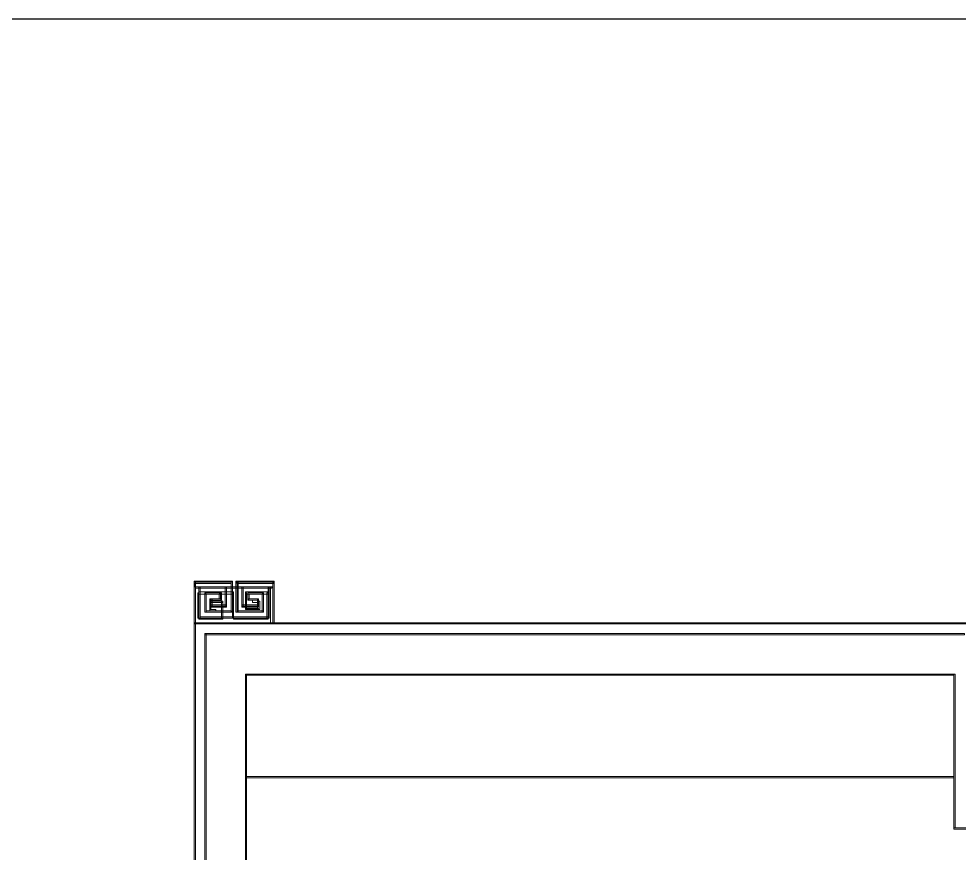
# Model space of a CAD drawing. Extents: x -66030 to 95157, y -13132 to 45879.
# Drawn here: x 82582 to 85662, y 43146 to 45879 of the extents above; entities that cross this region are included whole.
import ezdxf

# ---------------------------------------------------------------- set-up
doc = ezdxf.new("R2010")
doc.units = 0
doc.header["$LTSCALE"] = 100
doc.header["$MEASUREMENT"] = 0
doc.layers.get('0').update_dxf_attribs({"linetype": 'CONTINUOUS'})
doc.layers.add('3', color=11, linetype='CONTINUOUS')

msp = doc.modelspace()

# ---------------------------------------------------------------- linework, layer by layer
at = {"lineweight": 0}
for points in [[(83156.1, 44033.7), (83156.1, 44029.8), (83277.2, 44029.8), (83277.2, 44037.6), (83156.1, 44037.6), (83156.1, 44033.7), (83156.1, 44037.6), (83156.1, 44037.6), (83156.1, 44033.7)], [(83156.1, 44033.7), (83156.1, 44033.7), (83156.1, 44033.7), (83156.1, 44033.7), (83156.1, 44033.7), (83156.1, 44033.7), (83156.1, 44037.6), (83156.1, 44037.6), (83156.1, 44033.7)], [(83175.7, 43916.5), (83175.7, 44018.1), (83261.6, 44018.1), (83261.6, 43955.6), (83210.8, 43955.6), (83210.8, 43979), (83242.1, 43979), (83242.1, 43994.6), (83195.2, 43994.6), (83195.2, 43936), (83277.2, 43936), (83277.2, 44033.7), (83156.1, 44033.7), (83156.1, 44025.9), (83156.1, 44025.9), (83156.1, 43990.7), (83156.1, 43963.4), (83156.1, 43932.1), (83156.1, 43900.9), (83222.5, 43900.9), (83288.9, 43900.9), (83351.4, 43900.9), (83417.8, 43900.9), (83417.8, 43932.1), (83417.8, 43967.3), (83417.8, 43998.5), (83417.8, 44033.7), (83296.8, 44033.7), (83296.8, 43936), (83382.7, 43936), (83382.7, 43994.6), (83331.9, 43994.6), (83331.9, 43979), (83363.2, 43979), (83363.2, 43955.6), (83312.4, 43955.6), (83312.4, 44018.1), (83398.3, 44018.1), (83398.3, 43916.5), (83343.6, 43916.5), (83288.9, 43916.5), (83234.3, 43916.5), (83175.7, 43916.5)], [(83156.1, 44022), (83160.1, 44025.9), (83160.1, 44033.7), (83156.1, 44033.7), (83156.1, 44025.9), (83156.1, 44022), (83156.1, 44022), (83160.1, 44022), (83160.1, 44025.9)], [(83156.1, 44025.9), (83156.1, 44022), (83156.1, 44022), (83156.1, 44029.8), (83156.1, 44029.8), (83156.1, 44025.9), (83156.1, 44029.8), (83156.1, 44029.8), (83156.1, 44025.9)], [(83156.1, 43900.9), (83160.1, 43900.9), (83160.1, 43932.1), (83160.1, 43963.4), (83160.1, 43990.7), (83160.1, 44025.9), (83156.1, 44025.9), (83156.1, 43990.7), (83156.1, 43963.4), (83156.1, 43932.1), (83156.1, 43900.9), (83156.1, 43897), (83156.1, 43900.9), (83156.1, 43897), (83156.1, 43897)], [(83156.1, 44018.1), (83156.1, 43900.9), (83160.1, 43900.9), (83160.1, 44018.1)], [(83410, 44018.1), (83160.1, 44018.1), (83160.1, 44014.2), (83410, 44014.2)], [(83175.7, 44018.1), (83171.8, 44018.1), (83171.8, 43916.5), (83175.7, 43916.5), (83175.7, 44018.1), (83175.7, 44018.1), (83175.7, 44018.1), (83171.8, 44018.1), (83171.8, 44018.1)], [(83261.6, 44018.1), (83261.6, 44018.1), (83175.7, 44018.1), (83175.7, 44014.2), (83261.6, 44014.2), (83261.6, 44018.1), (83261.6, 44018.1), (83261.6, 44018.1), (83261.6, 44018.1)], [(83257.7, 44018.1), (83261.6, 44018.1), (83261.6, 44018.1), (83261.6, 44018.1), (83261.6, 44018.1), (83257.7, 44018.1), (83261.6, 44018.1), (83261.6, 44018.1), (83261.6, 44018.1)], [(83261.6, 43951.7), (83261.6, 43955.6), (83261.6, 44018.1), (83257.7, 44018.1), (83257.7, 43955.6), (83261.6, 43951.7), (83261.6, 43951.7), (83261.6, 43951.7), (83261.6, 43955.6)], [(83277.2, 44037.6), (83277.2, 44033.7), (83277.2, 43936), (83281.1, 43936), (83281.1, 44033.7), (83277.2, 44037.6), (83281.1, 44033.7), (83281.1, 44037.6), (83277.2, 44037.6)], [(83277.2, 44037.6), (83277.2, 44033.7), (83277.2, 44033.7), (83277.2, 44033.7), (83277.2, 44033.7), (83277.2, 44037.6), (83281.1, 44033.7), (83281.1, 44037.6), (83277.2, 44037.6)], [(83292.9, 44033.7), (83296.8, 44029.8), (83417.8, 44029.8), (83417.8, 44037.6), (83296.8, 44037.6), (83292.9, 44033.7), (83296.8, 44037.6), (83292.9, 44037.6), (83292.9, 44033.7)], [(83292.9, 44033.7), (83296.8, 44033.7), (83296.8, 44033.7), (83296.8, 44033.7), (83296.8, 44033.7), (83292.9, 44033.7), (83296.8, 44037.6), (83292.9, 44037.6), (83292.9, 44033.7)], [(83296.8, 43936), (83300.7, 43936), (83300.7, 44033.7), (83292.9, 44033.7), (83292.9, 43936), (83296.8, 43936), (83292.9, 43936), (83292.9, 43936), (83296.8, 43936)], [(83312.4, 44018.1), (83312.4, 44018.1), (83312.4, 43955.6), (83316.3, 43955.6), (83316.3, 44018.1), (83312.4, 44018.1), (83312.4, 44018.1), (83312.4, 44018.1), (83312.4, 44018.1)], [(83312.4, 44014.2), (83312.4, 44018.1), (83312.4, 44018.1), (83312.4, 44018.1), (83312.4, 44018.1), (83312.4, 44014.2), (83312.4, 44018.1), (83312.4, 44018.1), (83312.4, 44018.1)], [(83402.2, 44018.1), (83398.3, 44018.1), (83312.4, 44018.1), (83312.4, 44014.2), (83398.3, 44014.2), (83402.2, 44018.1), (83402.2, 44018.1), (83402.2, 44018.1), (83398.3, 44018.1)], [(83398.3, 43916.5), (83402.2, 43916.5), (83402.2, 44018.1), (83398.3, 44018.1), (83398.3, 43916.5), (83398.3, 43916.5), (83398.3, 43916.5), (83402.2, 43916.5), (83402.2, 43916.5)], [(83413.9, 43900.9), (83413.9, 44018.1), (83406.1, 44018.1), (83406.1, 43900.9)], [(83417.8, 44029.8), (83413.9, 44033.7), (83413.9, 43998.5), (83413.9, 43967.3), (83413.9, 43932.1), (83413.9, 43900.9), (83417.8, 43900.9), (83417.8, 43932.1), (83417.8, 43967.3), (83417.8, 43998.5), (83417.8, 44033.7), (83417.8, 44037.6), (83417.8, 44033.7), (83417.8, 44037.6), (83417.8, 44037.6)], [(83417.8, 44037.6), (83417.8, 44033.7), (83417.8, 44033.7), (83417.8, 44033.7), (83417.8, 44033.7), (83417.8, 44037.6), (83417.8, 44033.7), (83417.8, 44037.6), (83417.8, 44037.6)], [(83171.8, 43916.5), (83171.8, 43998.5), (83167.9, 43998.5), (83167.9, 43916.5)], [(83285, 44002.4), (83171.8, 44002.4), (83171.8, 43994.6), (83285, 43994.6)], [(83191.3, 43994.6), (83195.2, 43994.6), (83242.1, 43994.6), (83242.1, 43998.5), (83195.2, 43998.5), (83191.3, 43994.6), (83195.2, 43998.5), (83191.3, 43998.5), (83191.3, 43994.6)], [(83191.3, 43994.6), (83195.2, 43994.6), (83195.2, 43994.6), (83195.2, 43994.6), (83195.2, 43994.6), (83191.3, 43994.6), (83195.2, 43998.5), (83191.3, 43998.5), (83191.3, 43994.6)], [(83195.2, 43936), (83195.2, 43936), (83195.2, 43994.6), (83191.3, 43994.6), (83191.3, 43936), (83195.2, 43936), (83191.3, 43936), (83191.3, 43936), (83195.2, 43936)], [(83242.1, 43998.5), (83238.2, 43994.6), (83238.2, 43979), (83246, 43979), (83246, 43994.6), (83242.1, 43998.5), (83246, 43994.6), (83246, 43998.5), (83242.1, 43998.5)], [(83242.1, 43998.5), (83242.1, 43994.6), (83242.1, 43994.6), (83242.1, 43994.6), (83242.1, 43994.6), (83242.1, 43998.5), (83246, 43994.6), (83246, 43998.5), (83242.1, 43998.5)], [(83285, 43916.5), (83285, 43998.5), (83281.1, 43998.5), (83281.1, 43916.5)], [(83398.3, 44002.4), (83324.1, 44002.4), (83324.1, 43994.6), (83398.3, 43994.6)], [(83328, 43943.9), (83328, 43998.5), (83324.1, 43998.5), (83324.1, 43943.9)], [(83331.9, 43994.6), (83331.9, 43994.6), (83382.7, 43994.6), (83382.7, 43998.5), (83331.9, 43998.5), (83331.9, 43994.6), (83331.9, 43998.5), (83331.9, 43998.5), (83331.9, 43994.6)], [(83331.9, 43994.6), (83331.9, 43994.6), (83331.9, 43994.6), (83331.9, 43994.6), (83331.9, 43994.6), (83331.9, 43994.6), (83331.9, 43998.5), (83331.9, 43998.5), (83331.9, 43994.6)], [(83331.9, 43975.1), (83335.8, 43979), (83335.8, 43994.6), (83331.9, 43994.6), (83331.9, 43979), (83331.9, 43975.1), (83331.9, 43979), (83331.9, 43975.1), (83331.9, 43975.1)], [(83382.7, 43998.5), (83378.8, 43994.6), (83378.8, 43936), (83382.7, 43936), (83382.7, 43994.6), (83382.7, 43998.5), (83382.7, 43994.6), (83382.7, 43998.5), (83382.7, 43998.5)], [(83382.7, 43998.5), (83382.7, 43994.6), (83382.7, 43994.6), (83382.7, 43994.6), (83382.7, 43994.6), (83382.7, 43998.5), (83382.7, 43994.6), (83382.7, 43998.5), (83382.7, 43998.5)], [(83394.4, 43998.5), (83394.4, 43916.5), (83398.3, 43916.5), (83398.3, 43998.5)], [(83210.8, 43979), (83206.9, 43979), (83206.9, 43955.6), (83214.7, 43955.6), (83214.7, 43979), (83210.8, 43979), (83210.8, 43979), (83206.9, 43979), (83206.9, 43979)], [(83210.8, 43975.1), (83210.8, 43979), (83210.8, 43979), (83210.8, 43979), (83210.8, 43979), (83210.8, 43975.1), (83210.8, 43979), (83206.9, 43979), (83206.9, 43979)], [(83206.9, 43967.3), (83249.9, 43967.3), (83249.9, 43971.2), (83206.9, 43971.2)], [(83210.8, 43943.9), (83210.8, 43971.2), (83206.9, 43971.2), (83206.9, 43943.9)], [(83206.9, 43955.6), (83210.8, 43951.7), (83261.6, 43951.7), (83261.6, 43959.5), (83210.8, 43959.5), (83206.9, 43955.6), (83206.9, 43955.6), (83206.9, 43951.7), (83210.8, 43951.7)], [(83214.7, 43955.6), (83210.8, 43955.6), (83210.8, 43955.6), (83210.8, 43955.6), (83210.8, 43955.6), (83214.7, 43955.6), (83206.9, 43955.6), (83206.9, 43951.7), (83210.8, 43951.7)], [(83246, 43979), (83242.1, 43979), (83210.8, 43979), (83210.8, 43975.1), (83242.1, 43975.1), (83246, 43979), (83242.1, 43975.1), (83246, 43975.1), (83246, 43979)], [(83246, 43979), (83242.1, 43979), (83242.1, 43979), (83242.1, 43979), (83242.1, 43979), (83246, 43979), (83242.1, 43975.1), (83246, 43975.1), (83246, 43979)], [(83246, 43971.2), (83246, 43916.5), (83249.9, 43916.5), (83249.9, 43971.2)], [(83261.6, 43959.5), (83261.6, 43955.6), (83261.6, 43955.6), (83261.6, 43955.6), (83261.6, 43955.6), (83261.6, 43959.5), (83261.6, 43951.7), (83261.6, 43951.7), (83261.6, 43955.6)], [(83312.4, 43955.6), (83312.4, 43951.7), (83363.2, 43951.7), (83363.2, 43959.5), (83312.4, 43959.5), (83312.4, 43955.6), (83312.4, 43955.6), (83312.4, 43951.7), (83312.4, 43951.7)], [(83316.3, 43955.6), (83312.4, 43955.6), (83312.4, 43955.6), (83312.4, 43955.6), (83312.4, 43955.6), (83316.3, 43955.6), (83312.4, 43955.6), (83312.4, 43951.7), (83312.4, 43951.7)], [(83331.9, 43975.1), (83331.9, 43979), (83331.9, 43979), (83331.9, 43979), (83331.9, 43979), (83331.9, 43975.1), (83331.9, 43979), (83331.9, 43975.1), (83331.9, 43975.1)], [(83367.1, 43979), (83363.2, 43979), (83331.9, 43979), (83331.9, 43975.1), (83363.2, 43975.1), (83367.1, 43979), (83367.1, 43979), (83367.1, 43979), (83363.2, 43979)], [(83347.5, 43967.3), (83367.1, 43967.3), (83367.1, 43975.1), (83347.5, 43975.1)], [(83363.2, 43979), (83363.2, 43979), (83363.2, 43979), (83363.2, 43979), (83363.2, 43979), (83363.2, 43979), (83367.1, 43979), (83367.1, 43979), (83363.2, 43979)], [(83363.2, 43951.7), (83367.1, 43955.6), (83367.1, 43979), (83363.2, 43979), (83363.2, 43955.6), (83363.2, 43951.7), (83363.2, 43951.7), (83367.1, 43951.7), (83367.1, 43955.6)], [(83363.2, 43971.2), (83363.2, 43943.9), (83371, 43943.9), (83371, 43971.2)], [(83363.2, 43959.5), (83363.2, 43955.6), (83363.2, 43955.6), (83363.2, 43955.6), (83363.2, 43955.6), (83363.2, 43959.5), (83363.2, 43951.7), (83367.1, 43951.7), (83367.1, 43955.6)], [(83195.2, 43936), (83195.2, 43936), (83195.2, 43936), (83195.2, 43936), (83195.2, 43936), (83195.2, 43936), (83191.3, 43936), (83191.3, 43936), (83195.2, 43936)], [(83281.1, 43936), (83277.2, 43940), (83195.2, 43940), (83195.2, 43936), (83277.2, 43936), (83281.1, 43936), (83277.2, 43936), (83281.1, 43936), (83281.1, 43936)], [(83226.5, 43943.9), (83206.9, 43943.9), (83206.9, 43940), (83226.5, 43940)], [(83281.1, 43936), (83277.2, 43936), (83277.2, 43936), (83277.2, 43936), (83277.2, 43936), (83281.1, 43936), (83277.2, 43936), (83281.1, 43936), (83281.1, 43936)], [(83296.8, 43936), (83296.8, 43936), (83296.8, 43936), (83296.8, 43936), (83296.8, 43936), (83296.8, 43936), (83292.9, 43936), (83292.9, 43936), (83296.8, 43936)], [(83382.7, 43936), (83382.7, 43940), (83296.8, 43940), (83296.8, 43936), (83382.7, 43936), (83382.7, 43936), (83382.7, 43936), (83382.7, 43936), (83382.7, 43936)], [(83367.1, 43947.8), (83324.1, 43947.8), (83324.1, 43943.9), (83367.1, 43943.9)], [(83382.7, 43936), (83382.7, 43936), (83382.7, 43936), (83382.7, 43936), (83382.7, 43936), (83382.7, 43936), (83382.7, 43936), (83382.7, 43936), (83382.7, 43936)], [(83413.9, 43900.9), (83417.8, 43900.9), (83351.4, 43900.9), (83288.9, 43900.9), (83222.5, 43900.9), (83156.1, 43900.9), (83156.1, 43897), (83222.5, 43897), (83288.9, 43897), (83351.4, 43897), (83417.8, 43897), (83417.8, 43900.9), (83417.8, 43897), (83417.8, 43897), (83417.8, 43900.9)], [(83160.1, 39319.2), (83160.1, 43897), (83156.1, 43897), (83156.1, 39319.2)], [(85714.6, 43900.9), (83160.1, 43900.9), (83160.1, 43897), (85714.6, 43897)], [(83171.8, 43916.5), (83175.7, 43916.5), (83234.3, 43916.5), (83288.9, 43916.5), (83343.6, 43916.5), (83398.3, 43916.5), (83398.3, 43920.4), (83343.6, 43920.4), (83288.9, 43920.4), (83234.3, 43920.4), (83175.7, 43920.4), (83175.7, 43916.5), (83171.8, 43916.5), (83171.8, 43916.5), (83175.7, 43916.5)], [(83249.9, 43916.5), (83171.8, 43916.5), (83171.8, 43912.6), (83249.9, 43912.6)], [(83398.3, 43916.5), (83285, 43916.5), (83285, 43912.6), (83398.3, 43912.6)], [(85679.4, 43865.7), (83191.3, 43865.7), (83191.3, 43861.8), (85679.4, 43861.8)], [(83195.2, 39319.2), (83195.2, 43865.7), (83191.3, 43865.7), (83191.3, 39319.2)], [(83328, 39319.2), (83328, 43732.9), (83324.1, 43732.9), (83324.1, 39319.2)], [(85644.2, 43732.9), (83328, 43732.9), (83328, 43729), (85644.2, 43729)], [(85644.2, 43732.9), (85644.2, 43229.1), (85648.2, 43229.1), (85648.2, 43732.9)], [(85644.2, 43397), (83328, 43397), (83328, 43393.1), (85644.2, 43393.1)], [(86316.1, 43229.1), (85644.2, 43229.1), (85644.2, 43225.2), (86316.1, 43225.2)]]:
    msp.add_lwpolyline(points, close=True, dxfattribs=at)
at = {"layer": '3', "color": 2}
msp.add_lwpolyline([(95156.9, -13132.3), (-66009.4, -13132.3), (-66009.4, 45878.9), (95156.9, 45878.9)], close=True, dxfattribs=at)

doc.saveas('drawing.dxf')
